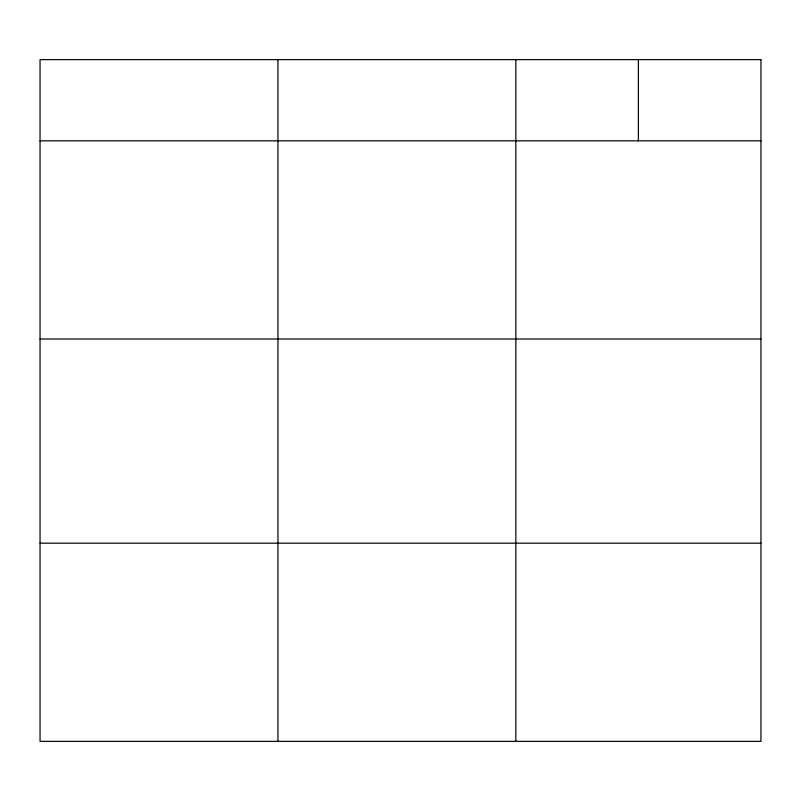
<?xml version="1.0" encoding="UTF-8"?>
<svg xmlns="http://www.w3.org/2000/svg" width="801" height="801" viewBox="0 0 801 801"><rect width="100%" height="100%" fill="white"/><g stroke="black" fill="none" stroke-linecap="round" stroke-linejoin="round"><path stroke-width="1.2" d="M40.05 140.836L760.95 140.836M40.05 339.013L760.95 339.013M40.05 543.188L760.95 543.188M638.397 59.634L638.397 140.836M515.844 59.634L515.844 741.366M277.947 59.634L277.947 741.366M760.95 59.634L40.05 59.634L40.05 741.366L760.95 741.366L760.95 59.634"/></g></svg>
